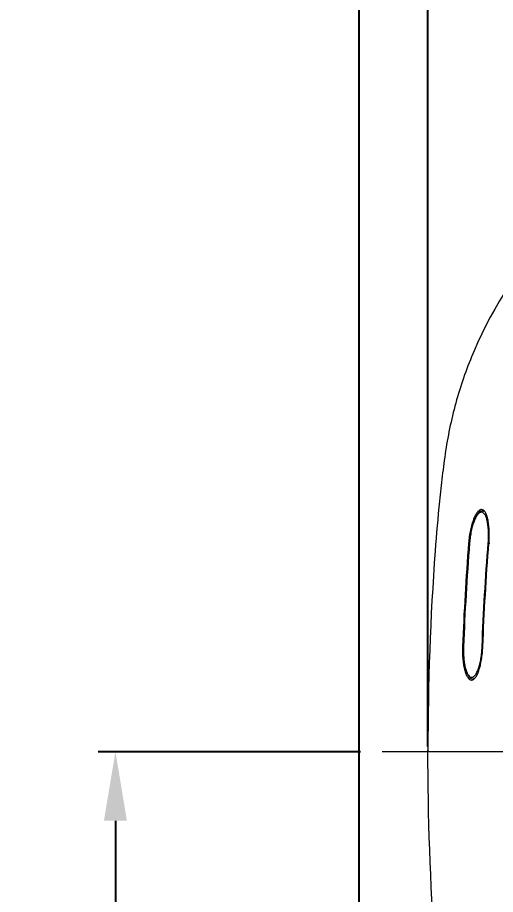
# Model space of a CAD drawing. Extents: x 1268 to 7307, y -579 to 1973.
# Drawn here: x 1308.5 to 1447.1, y 1151.1 to 1405.2 of the extents above; entities that cross this region are included whole.
import ezdxf

# ---------------------------------------------------------------- set-up
doc = ezdxf.new("R2010")
doc.units = 0
doc.header["$LTSCALE"] = 20
doc.header["$MEASUREMENT"] = 0
doc.linetypes.add('CENTER', pattern=[2, 1.25, -0.25, 0.25, -0.25])
doc.layers.get('0').update_dxf_attribs({"linetype": 'CONTINUOUS'})
doc.layers.get('DEFPOINTS').update_dxf_attribs({"linetype": 'CONTINUOUS'})
doc.layers.add('1', color=7, linetype='CONTINUOUS')
doc.layers.add('6', color=6, linetype='CONTINUOUS')
doc.styles.get("Standard").update_dxf_attribs({"font": 'NanumGothic.ttf'})
doc.dimstyles.get("Standard").update_dxf_attribs({"dimtxt": 2.7, "dimasz": 2.5, "dimexe": 1.5, "dimexo": 1.5, "dimgap": 1.5, "dimtad": 1, "dimdec": 0, "dimlfac": 10, "dimzin": 0, "dimdsep": 46, "dimtxsty": 'Standard', "dimcen": 0, "dimclrt": 2, "dimadec": 0, "dimazin": 0, "dimtfac": 1, "dimtdec": 0, "dimtmove": 0, "dimatfit": 3, "dimfxl": 0, "dimtolj": 1, "dimtzin": 0, "dimarcsym": 0})

# ---------------------------------------------------------------- blocks, each defined once
blk = doc.blocks.new('*D40')
at = {"color": 3, "lineweight": -2}
for p, q in [((1408, 1192.47), (1331.93, 1192.47)), ((1336.93, 1172.47), (1336.93, 1091.08)), ((1336.93, 962.47), (1336.93, 1043.86)), ((1394.16, 942.47), (1331.93, 942.47))]:
    blk.add_line(p, q, dxfattribs=at)
at = {"color": 3}
for points in [[(1333.6, 1172.47), (1340.26, 1172.47), (1336.93, 1192.47)], [(1333.6, 962.47), (1340.26, 962.47), (1336.93, 942.47)]]:
    blk.add_solid(points, dxfattribs=at)
at = {"layer": 'DEFPOINTS', "color": 0}
for p in [(1409.5, 1192.47), (1336.93, 942.47), (1395.66, 942.47)]:
    blk.add_point(p, dxfattribs=at)
at = {"color": 2, "insert": (1336.93, 1067.47), "char_height": 25, "attachment_point": 5}
blk.add_mtext('\\A1;250', dxfattribs=at)
blk = doc.blocks.new('*D41')
at = {"color": 3, "lineweight": -2}
for p, q in [((1427.54, 1193.97), (1427.54, 1524.3)), ((2086.4, 1194.43), (2086.4, 1524.3)), ((1447.54, 1519.3), (2066.4, 1519.3))]:
    blk.add_line(p, q, dxfattribs=at)
at = {"color": 3}
for points in [[(1447.54, 1522.63), (1447.54, 1515.97), (1427.54, 1519.3)], [(2066.4, 1522.63), (2066.4, 1515.97), (2086.4, 1519.3)]]:
    blk.add_solid(points, dxfattribs=at)
at = {"layer": 'DEFPOINTS', "color": 0}
for p in [(2086.4, 1519.3), (1427.54, 1192.47), (2086.4, 1192.93)]:
    blk.add_point(p, dxfattribs=at)
at = {"color": 2, "insert": (1756.97, 1542.91), "char_height": 25, "attachment_point": 5}
blk.add_mtext('\\A1;660', dxfattribs=at)
blk = doc.blocks.new('A$C2ADB0934')
at = {"color": 7, "linetype": 'Continuous', "lineweight": 15}
blk.add_line((25.1, 259.55, 0), (25.36, 259.55, 0), dxfattribs=at)
at = {"color": 7, "linetype": 'Continuous', "lineweight": 15, "elevation": 0, "flags": 128}
for points in [[(30.79, 259.58), (30.82, 259.58), (30.86, 259.58), (30.91, 259.57), (30.97, 259.57), (31.04, 259.56), (31.11, 259.56), (31.19, 259.55), (31.27, 259.55)], [(29.17, 229.56), (29.14, 229.56), (29.09, 229.56), (29.05, 229.56), (29.02, 229.56)]]:
    blk.add_lwpolyline(points, dxfattribs=at)
at = {"color": 7, "linetype": 'Continuous', "lineweight": 0}
blk.add_ellipse((43.1, 199.69, 0), major_axis=(-29.82, 0), ratio=0.988764, start_param=6.287706, end_param=6.303435, dxfattribs=at)
at = {"color": 7, "linetype": 'Continuous', "lineweight": 15}
for points, knots in [([(167.45, 395.97, 0), (164, 395.75, 0), (157.13, 395.27, 0), (146.76, 394.54, 0), (136.19, 393.52, 0), (115.06, 389.97, 0), (90.99, 381.31, 0), (66.7, 365.99, 0), (44.71, 347.15, 0), (32.32, 328.45, 0), (26.68, 315.28, 0)], [0, 0, 0, 0, 0.0625, 0.125, 0.1875, 0.25, 0.5, 0.625, 0.75, 1, 1, 1, 1]), ([(26.68, 315.28, 0), (24.73, 310.71, 0), (21.29, 301.11, 0), (18.67, 288.72, 0), (17.45, 278.93, 0), (16.38, 269.31, 0), (14.14, 242.89, 0), (13.33, 218.75, 0), (13.29, 199.55, 0)], [0, 0, 0, 0, 0.125, 0.25, 0.3125, 0.375, 0.5, 1, 1, 1, 1]), ([(30.99, 259.55, 0), (31.04, 260.2, 0), (31.07, 260.84, 0), (31.09, 261.8, 0), (31.09, 262.11, 0), (31.08, 262.73, 0), (31.07, 263.04, 0), (31.03, 263.94, 0), (30.98, 264.5, 0), (30.88, 265.31, 0), (30.85, 265.57, 0), (30.76, 266.06, 0), (30.72, 266.3, 0), (30.61, 266.74, 0), (30.56, 266.95, 0), (30.44, 267.35, 0), (30.38, 267.53, 0), (30.18, 268.05, 0), (30.03, 268.33, 0), (29.72, 268.79, 0), (29.54, 268.97, 0), (29.19, 269.2, 0), (29.01, 269.25, 0), (28.73, 269.24, 0), (28.63, 269.22, 0), (28.43, 269.15, 0), (28.34, 269.1, 0), (28.04, 268.91, 0), (27.85, 268.73, 0), (27.46, 268.25, 0), (27.26, 267.95, 0), (26.98, 267.44, 0), (26.89, 267.26, 0), (26.71, 266.87, 0), (26.62, 266.66, 0), (26.36, 265.99, 0), (26.2, 265.51, 0), (25.97, 264.72, 0), (25.9, 264.45, 0), (25.76, 263.89, 0), (25.7, 263.6, 0), (25.51, 262.72, 0), (25.4, 262.11, 0), (25.22, 260.85, 0), (25.15, 260.2, 0), (25.1, 259.55, 0)], [0, 0, 0, 0, 0.0625, 0.0625, 0.09375, 0.09375, 0.125, 0.125, 0.1875, 0.1875, 0.21875, 0.21875, 0.25, 0.25, 0.28125, 0.28125, 0.3125, 0.3125, 0.375, 0.375, 0.4375, 0.4375, 0.5, 0.5, 0.53125, 0.53125, 0.5625, 0.5625, 0.625, 0.625, 0.6875, 0.6875, 0.71875, 0.71875, 0.75, 0.75, 0.8125, 0.8125, 0.84375, 0.84375, 0.875, 0.875, 0.9375, 0.9375, 1, 1, 1, 1]), ([(29.26, 268.92, 0), (29.09, 268.9, 0), (28.71, 268.87, 0), (28.16, 268.48, 0), (27.61, 267.85, 0), (27.06, 266.91, 0), (26.55, 265.69, 0), (26.12, 264.27, 0), (25.76, 262.71, 0), (25.51, 261.06, 0), (25.37, 259.9, 0), (25.34, 259.33, 0), (25.34, 259.31, 0)], [0, 0, 0, 0, 0.076309, 0.175431, 0.287699, 0.411611, 0.533306, 0.652422, 0.76911, 0.883395, 0.996247, 1, 1, 1, 1]), ([(30.79, 259.58, 0), (30.84, 260.18, 0), (30.87, 260.79, 0), (30.89, 261.95, 0), (30.88, 262.52, 0), (30.83, 263.63, 0), (30.78, 264.15, 0), (30.69, 264.88, 0), (30.66, 265.11, 0), (30.58, 265.57, 0), (30.54, 265.79, 0), (30.4, 266.4, 0), (30.29, 266.76, 0), (30.05, 267.39, 0), (29.91, 267.66, 0), (29.62, 268.08, 0), (29.47, 268.24, 0), (29.22, 268.4, 0), (29.14, 268.43, 0), (28.97, 268.48, 0), (28.88, 268.49, 0), (28.62, 268.48, 0), (28.45, 268.42, 0), (28.18, 268.25, 0), (28.08, 268.18, 0), (27.9, 268.01, 0), (27.81, 267.91, 0), (27.55, 267.58, 0), (27.37, 267.31, 0), (27.02, 266.67, 0), (26.86, 266.31, 0), (26.62, 265.71, 0), (26.54, 265.49, 0), (26.39, 265.05, 0), (26.32, 264.81, 0), (26.11, 264.09, 0), (25.99, 263.58, 0), (25.81, 262.77, 0), (25.76, 262.49, 0), (25.66, 261.92, 0), (25.62, 261.64, 0), (25.49, 260.77, 0), (25.43, 260.18, 0), (25.38, 259.58, 0)], [0, 0, 0, 0, 0.0625, 0.0625, 0.125, 0.125, 0.1875, 0.1875, 0.21875, 0.21875, 0.25, 0.25, 0.3125, 0.3125, 0.375, 0.375, 0.4375, 0.4375, 0.46875, 0.46875, 0.5, 0.5, 0.5625, 0.5625, 0.59375, 0.59375, 0.625, 0.625, 0.6875, 0.6875, 0.75, 0.75, 0.78125, 0.78125, 0.8125, 0.8125, 0.875, 0.875, 0.90625, 0.90625, 0.9375, 0.9375, 1, 1, 1, 1]), ([(25.1, 259.55, 0), (24.7, 254.55, 0), (24.37, 249.55, 0), (23.78, 239.55, 0), (23.54, 234.55, 0), (23.35, 229.55, 0)], [0, 0, 0, 0, 0.5, 0.5, 1, 1, 1, 1]), ([(25.38, 259.58, 0), (24.99, 254.59, 0), (24.65, 249.59, 0), (24.07, 239.58, 0), (23.82, 234.57, 0), (23.63, 229.56, 0)], [0, 0, 0, 0, 0.5, 0.5, 1, 1, 1, 1]), ([(29.02, 229.56, 0), (29.22, 234.57, 0), (29.46, 239.58, 0), (30.05, 249.59, 0), (30.39, 254.59, 0), (30.79, 259.58, 0)], [0, 0, 0, 0, 0.5, 0.5, 1, 1, 1, 1]), ([(29.22, 229.55, 0), (29.42, 234.55, 0), (29.66, 239.55, 0), (30.25, 249.55, 0), (30.59, 254.55, 0), (30.99, 259.55, 0)], [0, 0, 0, 0, 0.5, 0.5, 1, 1, 1, 1]), ([(23.35, 229.55, 0), (23.32, 228.89, 0), (23.32, 228.25, 0), (23.34, 227.3, 0), (23.35, 226.98, 0), (23.39, 226.36, 0), (23.41, 226.05, 0), (23.49, 225.16, 0), (23.57, 224.6, 0), (23.7, 223.8, 0), (23.76, 223.54, 0), (23.86, 223.05, 0), (23.92, 222.81, 0), (24.04, 222.37, 0), (24.11, 222.16, 0), (24.25, 221.77, 0), (24.32, 221.58, 0), (24.54, 221.07, 0), (24.7, 220.78, 0), (25.04, 220.31, 0), (25.22, 220.14, 0), (25.58, 219.9, 0), (25.77, 219.84, 0), (26.05, 219.85, 0), (26.14, 219.86, 0), (26.33, 219.93, 0), (26.43, 219.98, 0), (26.71, 220.16, 0), (26.89, 220.34, 0), (27.17, 220.7, 0), (27.26, 220.83, 0), (27.44, 221.12, 0), (27.52, 221.28, 0), (27.78, 221.79, 0), (27.94, 222.18, 0), (28.24, 223.07, 0), (28.38, 223.56, 0), (28.57, 224.35, 0), (28.63, 224.62, 0), (28.74, 225.18, 0), (28.79, 225.48, 0), (28.94, 226.36, 0), (29.02, 226.98, 0), (29.15, 228.24, 0), (29.19, 228.89, 0), (29.22, 229.55, 0)], [0, 0, 0, 0, 0.0625, 0.0625, 0.09375, 0.09375, 0.125, 0.125, 0.1875, 0.1875, 0.21875, 0.21875, 0.25, 0.25, 0.28125, 0.28125, 0.3125, 0.3125, 0.375, 0.375, 0.4375, 0.4375, 0.5, 0.5, 0.53125, 0.53125, 0.5625, 0.5625, 0.625, 0.625, 0.65625, 0.65625, 0.6875, 0.6875, 0.75, 0.75, 0.8125, 0.8125, 0.84375, 0.84375, 0.875, 0.875, 0.9375, 0.9375, 1, 1, 1, 1]), ([(23.61, 229.16, 0), (23.6, 228.88, 0), (23.57, 228.04, 0), (23.63, 226.68, 0), (23.77, 225.14, 0), (24.01, 223.74, 0), (24.34, 222.52, 0), (24.75, 221.51, 0), (25.23, 220.76, 0), (25.77, 220.31, 0), (26.24, 220.11, 0), (26.48, 220.16, 0), (26.51, 220.17, 0)], [0, 0, 0, 0, 0.059466, 0.175188, 0.291858, 0.409287, 0.528697, 0.650223, 0.776177, 0.885947, 0.984339, 1, 1, 1, 1]), ([(23.63, 229.56, 0), (23.6, 228.96, 0), (23.6, 228.36, 0), (23.63, 227.2, 0), (23.66, 226.63, 0), (23.74, 225.81, 0), (23.77, 225.54, 0), (23.83, 225.02, 0), (23.87, 224.77, 0), (23.96, 224.28, 0), (24, 224.05, 0), (24.1, 223.6, 0), (24.15, 223.38, 0), (24.33, 222.77, 0), (24.45, 222.41, 0), (24.65, 221.94, 0), (24.73, 221.79, 0), (24.87, 221.52, 0), (24.95, 221.4, 0), (25.18, 221.08, 0), (25.34, 220.92, 0), (25.67, 220.71, 0), (25.85, 220.66, 0), (26.19, 220.66, 0), (26.37, 220.72, 0), (26.63, 220.89, 0), (26.71, 220.96, 0), (26.88, 221.12, 0), (26.97, 221.22, 0), (27.22, 221.54, 0), (27.38, 221.81, 0), (27.69, 222.45, 0), (27.84, 222.81, 0), (28.05, 223.42, 0), (28.12, 223.63, 0), (28.25, 224.08, 0), (28.31, 224.31, 0), (28.48, 225.04, 0), (28.59, 225.55, 0), (28.72, 226.37, 0), (28.76, 226.65, 0), (28.84, 227.22, 0), (28.87, 227.5, 0), (28.96, 228.37, 0), (29, 228.96, 0), (29.02, 229.56, 0)], [0, 0, 0, 0, 0.0625, 0.0625, 0.125, 0.125, 0.15625, 0.15625, 0.1875, 0.1875, 0.21875, 0.21875, 0.25, 0.25, 0.3125, 0.3125, 0.34375, 0.34375, 0.375, 0.375, 0.4375, 0.4375, 0.5, 0.5, 0.5625, 0.5625, 0.59375, 0.59375, 0.625, 0.625, 0.6875, 0.6875, 0.75, 0.75, 0.78125, 0.78125, 0.8125, 0.8125, 0.875, 0.875, 0.90625, 0.90625, 0.9375, 0.9375, 1, 1, 1, 1]), ([(26.68, 83.82, 0), (24.73, 88.38, 0), (21.29, 97.99, 0), (18.67, 110.38, 0), (17.45, 120.17, 0), (16.38, 129.78, 0), (14.14, 156.2, 0), (13.33, 180.34, 0), (13.29, 199.54, 0)], [0, 0, 0, 0, 0.125, 0.25, 0.3125, 0.375, 0.5, 1, 1, 1, 1])]:
    blk.add_open_spline(points, degree=3, knots=knots, dxfattribs=at)
for points in [[(29.26, 268.81, 0), (29.59, 268.88, 0)], [(26.7, 220.32, 0), (26.5, 220.26, 0)]]:
    blk.add_open_spline(points, degree=1, dxfattribs=at)
at = {"layer": '1', "color": 1, "linetype": 'CENTER', "lineweight": 0, "ltscale": 5}
blk.add_line((675.75, 199.09), (0, 199.09), dxfattribs=at)

msp = doc.modelspace()

# ---------------------------------------------------------------- linework, layer by layer
at = {"layer": '6'}
msp.add_lwpolyline([(2589.07, 1717.5), (1407.54, 1717.5), (1407.54, -207.53)], dxfattribs=at)

# ---------------------------------------------------------------- block references
msp.add_blockref('A$C2ADB0934', (1414.25, 993.38, 0))

# ---------------------------------------------------------------- dimensions: what is measured, and where the dimension line sits
dim = msp.add_linear_dim(base=(2086.4, 1519.3), p1=(1427.54, 1192.47), p2=(2086.4, 1192.93), text='660', dimstyle='Standard', override={"dimtxt": 25, "dimasz": 20, "dimexe": 5, "dimgap": 10, "dimtih": 1, "dimtoh": 1, "dimlfac": 1, "dimzin": 12, "dimclrd": 3, "dimclre": 3, "dimazin": 2, "dimarcsym": 1})
dim.commit()
dim.dimension.update_dxf_attribs({"geometry": '*D41', "text_midpoint": (1756.97, 1519.3), "dimtype": 160})
dim = msp.add_linear_dim(base=(1336.93, 942.47), p1=(1409.5, 1192.47), p2=(1395.66, 942.47), angle=90, dimstyle='Standard', override={"dimtxt": 25, "dimasz": 20, "dimexe": 5, "dimgap": 10, "dimtih": 1, "dimtoh": 1, "dimlfac": 1, "dimzin": 12, "dimclrd": 3, "dimclre": 3, "dimazin": 2, "dimarcsym": 1})
dim.commit()
dim.dimension.update_dxf_attribs({"geometry": '*D40', "text_midpoint": (1336.93, 1067.47)})

doc.saveas('drawing.dxf')
